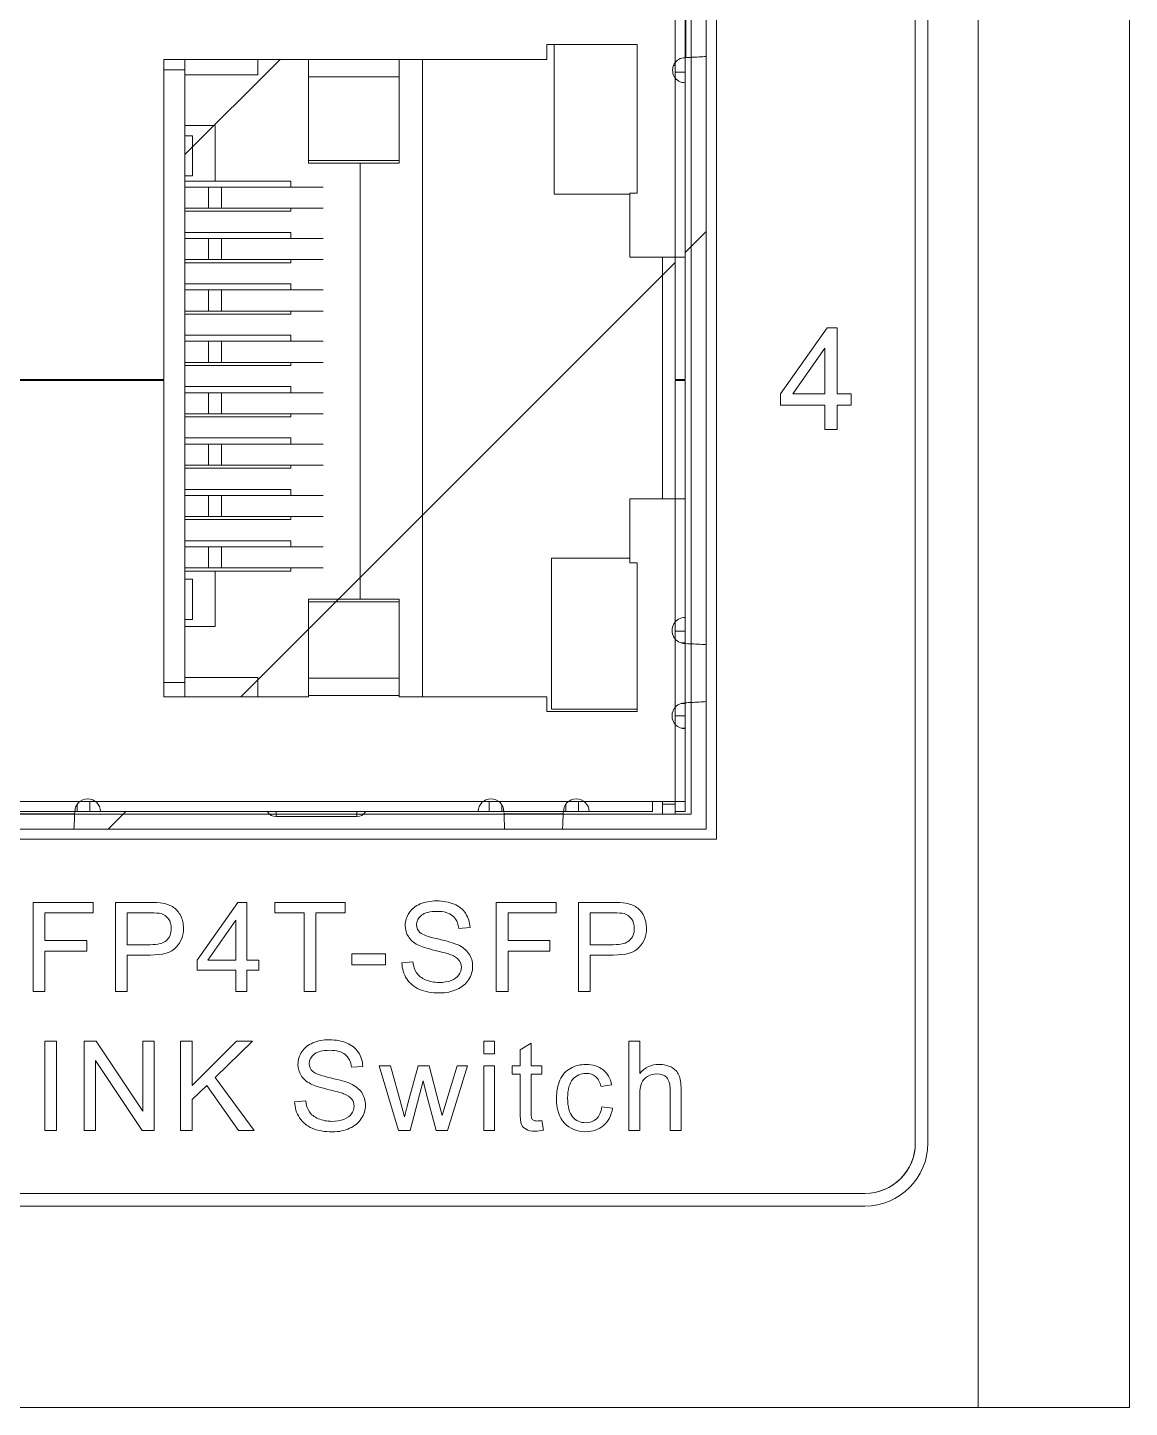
# Model space of a CAD drawing. Header units: millimetres. Extents: x 33157 to 59611, y -29750 to 1750.
# Drawn here: x 54298.38 to 54320.26, y -25.69 to 1.72 of the extents above; entities that cross this region are included whole.
import ezdxf

# ---------------------------------------------------------------- set-up
doc = ezdxf.new("R2010")
doc.units = ezdxf.units.MM
doc.layers.get('0').update_dxf_attribs({"lineweight": 18})

msp = doc.modelspace()

# ---------------------------------------------------------------- linework, layer by layer
at = {"linetype": 'Continuous'}
for p, q in [((54317.259, -25.686), (54317.259, 109.314)), ((54320.259, -25.686), (54320.259, 109.314)), ((54316.009, -20.436), (54316.009, 104.064)), ((54316.259, -20.436), (54316.259, 104.064)), ((54312.059, 17.901), (54312.059, -14.403)), ((54311.859, 17.701), (54311.859, -14.203)), ((54311.859, -14.203), (54311.859, 17.701)), ((54311.438, -5.271), (54311.438, 17.351)), ((54311.559, 17.401), (54311.559, -13.903)), ((54311.238, 1.02), (54311.238, 2.422)), ((54311.45, 1.121), (54311.45, 2.321)), ((54308.691, 1.384), (54310.488, 1.384)), ((54308.691, 1.088), (54308.691, 1.384)), ((54308.838, -1.591), (54308.838, 1.384)), ((54310.488, 1.384), (54310.488, -1.569)), ((54301.086, 1.088), (54308.691, 1.088)), ((54301.086, -5.271), (54301.086, 1.088)), ((54301.506, 0.883), (54301.086, 0.883)), ((54301.506, -11.571), (54301.506, 1.088)), ((54301.506, -0.801), (54303.396, 1.088)), ((54302.957, 1.088), (54302.957, 0.783)), ((54303.96, 1.088), (54303.96, -0.975)), ((54305.762, -0.975), (54305.762, 1.088)), ((54306.224, 1.088), (54306.224, -11.571)), ((54311.212, 0.968), (54311.238, 0.968)), ((54311.238, -5.271), (54311.238, 1.02)), ((54311.438, 0.832), (54311.238, 0.832)), ((54301.506, 0.783), (54302.957, 0.783)), ((54305.762, 0.742), (54303.96, 0.742)), ((54302.106, -0.228), (54301.506, -0.228)), ((54302.106, -1.328), (54302.106, -0.228)), ((54301.656, -0.428), (54301.506, -0.428)), ((54301.656, -1.228), (54301.656, -0.428)), ((54303.96, -0.921), (54305.762, -0.921)), ((54305.762, -0.975), (54303.96, -0.975)), ((54304.984, -0.975), (54304.984, -9.634)), ((54301.506, -1.228), (54301.656, -1.228)), ((54303.607, -1.328), (54301.506, -1.328)), ((54303.607, -1.449), (54303.607, -1.328)), ((54304.253, -1.449), (54301.506, -1.449)), ((54301.972, -1.449), (54301.972, -1.869)), ((54302.232, -1.869), (54302.232, -1.449)), ((54310.343, -1.591), (54308.838, -1.591)), ((54310.488, -1.569), (54310.343, -1.569)), ((54310.343, -1.569), (54310.343, -2.84)), ((54301.506, -1.869), (54304.253, -1.869)), ((54303.607, -1.929), (54303.607, -1.869)), ((54301.506, -1.929), (54303.607, -1.929)), ((54303.607, -2.349), (54301.506, -2.349)), ((54303.607, -2.469), (54303.607, -2.349)), ((54311.438, -2.748), (54311.859, -2.328)), ((54304.253, -2.469), (54301.506, -2.469)), ((54301.972, -2.469), (54301.972, -2.89)), ((54302.232, -2.89), (54302.232, -2.469)), ((54301.506, -2.89), (54304.253, -2.89)), ((54301.506, -2.95), (54303.607, -2.95)), ((54302.615, -11.571), (54311.238, -2.948)), ((54303.607, -2.95), (54303.607, -2.89)), ((54310.343, -2.84), (54311.438, -2.84)), ((54310.988, -2.84), (54310.988, -7.643)), ((54303.607, -3.37), (54301.506, -3.37)), ((54304.253, -3.49), (54301.506, -3.49)), ((54301.972, -3.49), (54301.972, -3.91)), ((54302.232, -3.91), (54302.232, -3.49)), ((54303.607, -3.49), (54303.607, -3.37)), ((54301.506, -3.91), (54304.253, -3.91)), ((54301.506, -3.97), (54303.607, -3.97)), ((54303.607, -3.97), (54303.607, -3.91)), ((54303.607, -4.391), (54301.506, -4.391)), ((54304.253, -4.511), (54301.506, -4.511)), ((54301.972, -4.511), (54301.972, -4.931)), ((54302.232, -4.931), (54302.232, -4.511)), ((54303.607, -4.511), (54303.607, -4.391)), ((54301.506, -4.931), (54304.253, -4.931)), ((54303.607, -4.991), (54303.607, -4.931)), ((54301.506, -4.991), (54303.607, -4.991)), ((54296.482, -5.271), (54301.086, -5.271)), ((54301.086, -5.291), (54296.482, -5.291)), ((54301.086, -11.571), (54301.086, -5.291)), ((54303.607, -5.411), (54301.506, -5.411)), ((54303.607, -5.532), (54303.607, -5.411)), ((54311.238, -5.271), (54311.438, -5.271)), ((54311.238, -5.291), (54311.438, -5.291)), ((54311.238, -13.853), (54311.238, -5.291)), ((54311.438, -10.498), (54311.438, -5.291)), ((54304.253, -5.532), (54301.506, -5.532)), ((54301.972, -5.532), (54301.972, -5.952)), ((54302.232, -5.952), (54302.232, -5.532)), ((54301.506, -5.952), (54304.253, -5.952)), ((54301.506, -6.012), (54303.607, -6.012)), ((54303.607, -6.012), (54303.607, -5.952)), ((54303.607, -6.432), (54301.506, -6.432)), ((54304.253, -6.552), (54301.506, -6.552)), ((54301.972, -6.552), (54301.972, -6.973)), ((54302.232, -6.973), (54302.232, -6.552)), ((54303.607, -6.552), (54303.607, -6.432)), ((54301.506, -6.973), (54304.253, -6.973)), ((54301.506, -7.033), (54303.607, -7.033)), ((54303.607, -7.033), (54303.607, -6.973)), ((54303.607, -7.453), (54301.506, -7.453)), ((54304.253, -7.573), (54301.506, -7.573)), ((54301.972, -7.573), (54301.972, -7.993)), ((54302.232, -7.993), (54302.232, -7.573)), ((54303.607, -7.573), (54303.607, -7.453)), ((54311.438, -7.643), (54310.343, -7.643)), ((54310.343, -7.643), (54310.343, -8.914)), ((54301.506, -7.993), (54304.253, -7.993)), ((54301.506, -8.054), (54303.607, -8.054)), ((54303.607, -8.054), (54303.607, -7.993)), ((54303.607, -8.474), (54301.506, -8.474)), ((54303.607, -8.594), (54303.607, -8.474)), ((54304.253, -8.594), (54301.506, -8.594)), ((54301.972, -8.594), (54301.972, -9.014)), ((54302.232, -9.014), (54302.232, -8.594)), ((54301.506, -9.014), (54304.253, -9.014)), ((54303.607, -9.074), (54303.607, -9.014)), ((54308.788, -8.819), (54310.343, -8.819)), ((54308.788, -11.819), (54308.788, -8.819)), ((54310.343, -8.914), (54310.488, -8.914)), ((54310.488, -8.914), (54310.488, -11.866)), ((54301.506, -9.074), (54303.607, -9.074)), ((54301.656, -9.234), (54301.506, -9.234)), ((54301.656, -10.035), (54301.656, -9.234)), ((54302.106, -10.175), (54302.106, -9.074)), ((54303.96, -9.634), (54305.762, -9.634)), ((54303.96, -9.634), (54303.96, -11.571)), ((54305.762, -9.687), (54303.96, -9.687)), ((54305.762, -11.571), (54305.762, -9.634)), ((54301.506, -10.035), (54301.656, -10.035)), ((54301.506, -10.175), (54302.106, -10.175)), ((54311.238, -10.268), (54311.438, -10.268)), ((54311.36, -10.503), (54311.438, -10.503)), ((54311.438, -13.853), (54311.438, -10.503)), ((54302.957, -11.186), (54301.506, -11.186)), ((54302.957, -11.571), (54302.957, -11.186)), ((54303.96, -11.201), (54305.762, -11.201)), ((54301.086, -11.286), (54301.506, -11.286)), ((54303.96, -11.571), (54301.086, -11.571)), ((54305.762, -11.547), (54303.96, -11.547)), ((54308.691, -11.571), (54305.762, -11.571)), ((54308.691, -11.866), (54308.691, -11.571)), ((54311.438, -11.703), (54311.36, -11.703)), ((54310.488, -11.866), (54308.691, -11.866)), ((54310.488, -11.819), (54308.788, -11.819)), ((54311.438, -11.953), (54311.238, -11.953)), ((54311.365, -12.198), (54311.438, -12.198)), ((54298.038, -13.653), (54299.42, -13.653)), ((54299.42, -13.653), (54299.731, -13.653)), ((54299.619, -13.653), (54299.619, -13.853)), ((54299.731, -13.653), (54307.427, -13.653)), ((54307.427, -13.653), (54307.738, -13.653)), ((54307.546, -13.853), (54307.546, -13.653)), ((54307.738, -13.653), (54309.12, -13.653)), ((54309.12, -13.653), (54309.431, -13.653)), ((54309.319, -13.653), (54309.319, -13.853)), ((54309.431, -13.653), (54311.438, -13.653)), ((54310.788, -13.853), (54310.788, -13.653)), ((54310.988, -13.903), (54310.988, -13.653)), ((54311.559, -13.903), (54286.009, -13.903)), ((54298.136, -13.853), (54307.829, -13.853)), ((54298.142, -13.896), (54299.317, -13.896)), ((54299.317, -13.903), (54303.193, -13.903)), ((54299.329, -13.794), (54299.329, -13.853)), ((54299.37, -13.853), (54299.37, -13.706)), ((54299.984, -14.203), (54300.334, -13.853)), ((54303.319, -13.853), (54303.319, -13.953)), ((54304.919, -13.953), (54303.319, -13.953)), ((54304.919, -13.953), (54304.919, -13.853)), ((54305.046, -13.903), (54307.842, -13.903)), ((54307.796, -13.718), (54307.796, -13.853)), ((54307.829, -13.853), (54307.829, -13.794)), ((54307.836, -13.853), (54307.829, -13.853)), ((54307.836, -13.853), (54310.788, -13.853)), ((54307.842, -13.896), (54309.017, -13.896)), ((54309.017, -13.903), (54311.238, -13.903)), ((54309.029, -13.794), (54309.029, -13.853)), ((54309.07, -13.853), (54309.07, -13.706)), ((54311.238, -13.703), (54310.988, -13.703)), ((54311.438, -13.853), (54311.238, -13.853)), ((54311.238, -13.903), (54311.238, -13.853)), ((54311.859, -14.203), (54285.709, -14.203)), ((54285.909, -14.203), (54311.859, -14.203)), ((54312.059, -14.403), (54285.709, -14.403)), ((54283.509, -21.436), (54315.009, -21.436)), ((54283.509, -21.686), (54315.009, -21.686)), ((54281.259, -25.686), (54317.259, -25.686)), ((54317.259, -25.686), (54320.259, -25.686))]:
    msp.add_line(p, q, dxfattribs=at)
msp.add_line((54316.009, 104.064), (54316.009, -20.436))
for centre, radius, start, end in [((54311.438, 0.872), 0.249, 89.9862, 269.9982), ((54311.438, -10.256), 0.259, 89.9995, 270), ((54311.438, -11.95), 0.259, 90, 270), ((54299.576, -13.853), 0.254, 359.9986, 179.9926), ((54307.583, -13.853), 0.254, 0.0074, 180.0005), ((54309.276, -13.853), 0.254, 359.9969, 179.9926), ((54291.067, -13.345), 17.958, 357.2512, 358.2425), ((54315.009, -20.436), 1.25, 270, 0), ((54315.009, -20.436), 1, 270, 0)]:
    msp.add_arc(centre, radius, start, end, dxfattribs=at)
for centre, major_axis, ratio, start_param, end_param in [((54299.326, -14.03), (-0.005, 0.178), 0.04928, 6.281922, 6.990182), ((54303.319, -13.747), (0, 0.206), 0.970143, 2.123563, 3.141593), ((54304.919, -13.747), (0, 0.206), 0.970143, 3.141593, 4.159435), ((54307.833, -14.03), (0.005, 0.178), 0.04928, 5.576189, 5.814614), ((54309.026, -14.03), (-0.005, 0.178), 0.04928, 6.281922, 6.990182)]:
    msp.add_ellipse(centre, major_axis=major_axis, ratio=ratio, start_param=start_param, end_param=end_param, dxfattribs=at)
for points, knots in [([(54285.708, 17.901), (54285.708, 17.901), (54312.058, 17.901), (54312.058, 17.901), (54312.058, 17.901), (54312.058, -14.403), (54312.058, -14.403), (54312.058, -14.403), (54285.708, -14.403), (54285.708, -14.403), (54285.708, -14.403), (54285.708, 17.901), (54285.708, 17.901)], [0, 0, 0, 0, 150230.11446, 150230.11446, 150230.11446, 300460.228919, 300460.228919, 300460.228919, 450690.343379, 450690.343379, 450690.343379, 600920.457838, 600920.457838, 600920.457838, 600920.457838]), ([(54314.211, -6.266), (54314.211, -6.266), (54314.211, -5.783), (54314.211, -5.783), (54314.211, -5.783), (54313.334, -5.783), (54313.334, -5.783), (54313.334, -5.783), (54313.334, -5.554), (54313.334, -5.554), (54313.334, -5.554), (54314.256, -4.245), (54314.256, -4.245), (54314.256, -4.245), (54314.46, -4.245), (54314.46, -4.245), (54314.46, -4.245), (54314.46, -5.554), (54314.46, -5.554), (54314.46, -5.554), (54314.733, -5.554), (54314.733, -5.554), (54314.733, -5.554), (54314.733, -5.783), (54314.733, -5.783), (54314.733, -5.783), (54314.46, -5.783), (54314.46, -5.783), (54314.46, -5.783), (54314.46, -6.266), (54314.46, -6.266), (54314.46, -6.266), (54314.211, -6.266), (54314.211, -6.266)], [0, 0, 0, 0, 138111.657553, 138111.657553, 138111.657553, 276223.315107, 276223.315107, 276223.315107, 414334.97266, 414334.97266, 414334.97266, 552446.630213, 552446.630213, 552446.630213, 690558.287767, 690558.287767, 690558.287767, 828669.94532, 828669.94532, 828669.94532, 966781.602873, 966781.602873, 966781.602873, 1104893.260427, 1104893.260427, 1104893.260427, 1243004.91798, 1243004.91798, 1243004.91798, 1381116.575533, 1381116.575533, 1381116.575533, 1519228.233087, 1519228.233087, 1519228.233087, 1519228.233087]), ([(54314.211, -5.554), (54314.211, -5.554), (54314.211, -4.645), (54314.211, -4.645), (54314.211, -4.645), (54313.578, -5.554), (54313.578, -5.554), (54313.578, -5.554), (54314.211, -5.554), (54314.211, -5.554)], [0, 0, 0, 0, 156733.973923, 156733.973923, 156733.973923, 313467.947847, 313467.947847, 313467.947847, 470201.92177, 470201.92177, 470201.92177, 470201.92177]), ([(54300.127, -17.424), (54300.127, -17.424), (54300.127, -15.656), (54300.127, -15.656), (54300.127, -15.656), (54300.795, -15.656), (54300.795, -15.656), (54300.912, -15.656), (54301.002, -15.662), (54301.064, -15.673), (54301.151, -15.687), (54301.223, -15.715), (54301.282, -15.755), (54301.341, -15.796), (54301.388, -15.853), (54301.424, -15.926), (54301.46, -15.999), (54301.478, -16.079), (54301.478, -16.167), (54301.478, -16.316), (54301.43, -16.443), (54301.334, -16.547), (54301.239, -16.651), (54301.065, -16.703), (54300.815, -16.703), (54300.815, -16.703), (54300.362, -16.703), (54300.362, -16.703), (54300.362, -16.703), (54300.362, -17.424), (54300.362, -17.424), (54300.362, -17.424), (54300.127, -17.424), (54300.127, -17.424)], [0, 0, 0, 0, 138091.275683, 138091.275683, 138091.275683, 276182.551366, 276182.551366, 276182.551366, 414273.827049, 414273.827049, 414273.827049, 552365.102732, 552365.102732, 552365.102732, 690456.378415, 690456.378415, 690456.378415, 828547.654098, 828547.654098, 828547.654098, 966638.929781, 966638.929781, 966638.929781, 1104730.205463, 1104730.205463, 1104730.205463, 1242821.481146, 1242821.481146, 1242821.481146, 1380912.756829, 1380912.756829, 1380912.756829, 1519004.032512, 1519004.032512, 1519004.032512, 1519004.032512]), ([(54302.519, -17.424), (54302.519, -17.424), (54302.519, -17.002), (54302.519, -17.002), (54302.519, -17.002), (54301.751, -17.002), (54301.751, -17.002), (54301.751, -17.002), (54301.751, -16.802), (54301.751, -16.802), (54301.751, -16.802), (54302.558, -15.656), (54302.558, -15.656), (54302.558, -15.656), (54302.736, -15.656), (54302.736, -15.656), (54302.736, -15.656), (54302.736, -16.802), (54302.736, -16.802), (54302.736, -16.802), (54302.976, -16.802), (54302.976, -16.802), (54302.976, -16.802), (54302.976, -17.002), (54302.976, -17.002), (54302.976, -17.002), (54302.736, -17.002), (54302.736, -17.002), (54302.736, -17.002), (54302.736, -17.424), (54302.736, -17.424), (54302.736, -17.424), (54302.519, -17.424), (54302.519, -17.424)], [0, 0, 0, 0, 138096.238485, 138096.238485, 138096.238485, 276192.476969, 276192.476969, 276192.476969, 414288.715454, 414288.715454, 414288.715454, 552384.953939, 552384.953939, 552384.953939, 690481.192423, 690481.192423, 690481.192423, 828577.430908, 828577.430908, 828577.430908, 966673.669393, 966673.669393, 966673.669393, 1104769.907877, 1104769.907877, 1104769.907877, 1242866.146362, 1242866.146362, 1242866.146362, 1380962.384847, 1380962.384847, 1380962.384847, 1519058.623331, 1519058.623331, 1519058.623331, 1519058.623331]), ([(54309.321, -17.424), (54309.321, -17.424), (54309.321, -15.656), (54309.321, -15.656), (54309.321, -15.656), (54309.988, -15.656), (54309.988, -15.656), (54310.106, -15.656), (54310.195, -15.662), (54310.257, -15.673), (54310.344, -15.687), (54310.417, -15.715), (54310.476, -15.755), (54310.535, -15.796), (54310.582, -15.853), (54310.618, -15.926), (54310.654, -15.999), (54310.671, -16.079), (54310.671, -16.167), (54310.671, -16.316), (54310.624, -16.443), (54310.528, -16.547), (54310.432, -16.651), (54310.259, -16.703), (54310.009, -16.703), (54310.009, -16.703), (54309.555, -16.703), (54309.555, -16.703), (54309.555, -16.703), (54309.555, -17.424), (54309.555, -17.424), (54309.555, -17.424), (54309.321, -17.424), (54309.321, -17.424)], [0, 0, 0, 0, 138114.653224, 138114.653224, 138114.653224, 276229.306448, 276229.306448, 276229.306448, 414343.959673, 414343.959673, 414343.959673, 552458.612897, 552458.612897, 552458.612897, 690573.266121, 690573.266121, 690573.266121, 828687.919345, 828687.919345, 828687.919345, 966802.572569, 966802.572569, 966802.572569, 1104917.225794, 1104917.225794, 1104917.225794, 1243031.879018, 1243031.879018, 1243031.879018, 1381146.532242, 1381146.532242, 1381146.532242, 1519261.185466, 1519261.185466, 1519261.185466, 1519261.185466]), ([(54298.494, -17.424), (54298.494, -17.424), (54298.494, -15.656), (54298.494, -15.656), (54298.494, -15.656), (54299.686, -15.656), (54299.686, -15.656), (54299.686, -15.656), (54299.686, -15.864), (54299.686, -15.864), (54299.686, -15.864), (54298.728, -15.864), (54298.728, -15.864), (54298.728, -15.864), (54298.728, -16.414), (54298.728, -16.414), (54298.728, -16.414), (54299.558, -16.414), (54299.558, -16.414), (54299.558, -16.414), (54299.558, -16.622), (54299.558, -16.622), (54299.558, -16.622), (54298.728, -16.622), (54298.728, -16.622), (54298.728, -16.622), (54298.728, -17.424), (54298.728, -17.424), (54298.728, -17.424), (54298.494, -17.424), (54298.494, -17.424)], [0, 0, 0, 0, 138784.713409, 138784.713409, 138784.713409, 277569.426817, 277569.426817, 277569.426817, 416354.140226, 416354.140226, 416354.140226, 555138.853634, 555138.853634, 555138.853634, 693923.567043, 693923.567043, 693923.567043, 832708.280451, 832708.280451, 832708.280451, 971492.99386, 971492.99386, 971492.99386, 1110277.707268, 1110277.707268, 1110277.707268, 1249062.420677, 1249062.420677, 1249062.420677, 1387847.134085, 1387847.134085, 1387847.134085, 1387847.134085]), ([(54300.362, -16.496), (54300.362, -16.496), (54300.818, -16.496), (54300.818, -16.496), (54300.97, -16.496), (54301.077, -16.468), (54301.141, -16.411), (54301.204, -16.355), (54301.236, -16.276), (54301.236, -16.173), (54301.236, -16.1), (54301.217, -16.036), (54301.18, -15.984), (54301.142, -15.931), (54301.093, -15.896), (54301.032, -15.879), (54300.993, -15.869), (54300.92, -15.864), (54300.814, -15.864), (54300.814, -15.864), (54300.362, -15.864), (54300.362, -15.864), (54300.362, -15.864), (54300.362, -16.496), (54300.362, -16.496)], [0, 0, 0, 0, 140713.052048, 140713.052048, 140713.052048, 281426.104095, 281426.104095, 281426.104095, 422139.156143, 422139.156143, 422139.156143, 562852.208191, 562852.208191, 562852.208191, 703565.260239, 703565.260239, 703565.260239, 844278.312286, 844278.312286, 844278.312286, 984991.364334, 984991.364334, 984991.364334, 1125704.416382, 1125704.416382, 1125704.416382, 1125704.416382]), ([(54303.871, -17.424), (54303.871, -17.424), (54303.871, -15.864), (54303.871, -15.864), (54303.871, -15.864), (54303.289, -15.864), (54303.289, -15.864), (54303.289, -15.864), (54303.289, -15.656), (54303.289, -15.656), (54303.289, -15.656), (54304.689, -15.656), (54304.689, -15.656), (54304.689, -15.656), (54304.689, -15.864), (54304.689, -15.864), (54304.689, -15.864), (54304.106, -15.864), (54304.106, -15.864), (54304.106, -15.864), (54304.106, -17.424), (54304.106, -17.424), (54304.106, -17.424), (54303.871, -17.424), (54303.871, -17.424)], [0, 0, 0, 0, 140718.295099, 140718.295099, 140718.295099, 281436.590199, 281436.590199, 281436.590199, 422154.885298, 422154.885298, 422154.885298, 562873.180398, 562873.180398, 562873.180398, 703591.475497, 703591.475497, 703591.475497, 844309.770597, 844309.770597, 844309.770597, 985028.065696, 985028.065696, 985028.065696, 1125746.360796, 1125746.360796, 1125746.360796, 1125746.360796]), ([(54305.814, -16.856), (54305.814, -16.856), (54306.034, -16.837), (54306.034, -16.837), (54306.044, -16.925), (54306.069, -16.998), (54306.107, -17.055), (54306.145, -17.112), (54306.204, -17.158), (54306.285, -17.194), (54306.365, -17.229), (54306.455, -17.246), (54306.556, -17.246), (54306.645, -17.246), (54306.724, -17.233), (54306.792, -17.207), (54306.86, -17.18), (54306.911, -17.143), (54306.944, -17.097), (54306.978, -17.05), (54306.995, -17), (54306.995, -16.945), (54306.995, -16.89), (54306.979, -16.842), (54306.946, -16.8), (54306.914, -16.759), (54306.861, -16.725), (54306.787, -16.696), (54306.74, -16.678), (54306.635, -16.649), (54306.472, -16.61), (54306.31, -16.571), (54306.196, -16.534), (54306.131, -16.5), (54306.047, -16.455), (54305.984, -16.4), (54305.943, -16.335), (54305.901, -16.269), (54305.881, -16.196), (54305.881, -16.115), (54305.881, -16.025), (54305.906, -15.941), (54305.957, -15.864), (54306.008, -15.786), (54306.081, -15.727), (54306.179, -15.687), (54306.276, -15.647), (54306.384, -15.627), (54306.503, -15.627), (54306.634, -15.627), (54306.75, -15.648), (54306.85, -15.69), (54306.95, -15.732), (54307.027, -15.794), (54307.081, -15.876), (54307.135, -15.958), (54307.163, -16.051), (54307.167, -16.155), (54307.167, -16.155), (54306.943, -16.172), (54306.943, -16.172), (54306.931, -16.061), (54306.89, -15.976), (54306.821, -15.92), (54306.751, -15.862), (54306.648, -15.834), (54306.512, -15.834), (54306.371, -15.834), (54306.267, -15.86), (54306.203, -15.912), (54306.138, -15.964), (54306.106, -16.026), (54306.106, -16.099), (54306.106, -16.163), (54306.129, -16.215), (54306.174, -16.256), (54306.22, -16.297), (54306.337, -16.339), (54306.527, -16.382), (54306.717, -16.425), (54306.848, -16.463), (54306.918, -16.495), (54307.021, -16.542), (54307.097, -16.602), (54307.146, -16.675), (54307.195, -16.747), (54307.219, -16.831), (54307.219, -16.925), (54307.219, -17.02), (54307.193, -17.108), (54307.139, -17.191), (54307.085, -17.274), (54307.008, -17.339), (54306.907, -17.385), (54306.806, -17.431), (54306.693, -17.454), (54306.567, -17.454), (54306.407, -17.454), (54306.273, -17.43), (54306.165, -17.384), (54306.057, -17.337), (54305.973, -17.267), (54305.911, -17.174), (54305.85, -17.08), (54305.818, -16.974), (54305.814, -16.856)], [0, 0, 0, 0, 133317.551361, 133317.551361, 133317.551361, 266635.102722, 266635.102722, 266635.102722, 399952.654084, 399952.654084, 399952.654084, 533270.205445, 533270.205445, 533270.205445, 666587.756806, 666587.756806, 666587.756806, 799905.308167, 799905.308167, 799905.308167, 933222.859528, 933222.859528, 933222.859528, 1066540.410889, 1066540.410889, 1066540.410889, 1199857.962251, 1199857.962251, 1199857.962251, 1333175.513612, 1333175.513612, 1333175.513612, 1466493.064973, 1466493.064973, 1466493.064973, 1599810.616334, 1599810.616334, 1599810.616334, 1733128.167695, 1733128.167695, 1733128.167695, 1866445.719056, 1866445.719056, 1866445.719056, 1999763.270418, 1999763.270418, 1999763.270418, 2133080.821779, 2133080.821779, 2133080.821779, 2266398.37314, 2266398.37314, 2266398.37314, 2399715.924501, 2399715.924501, 2399715.924501, 2533033.475862, 2533033.475862, 2533033.475862, 2666351.027223, 2666351.027223, 2666351.027223, 2799668.578585, 2799668.578585, 2799668.578585, 2932986.129946, 2932986.129946, 2932986.129946, 3066303.681307, 3066303.681307, 3066303.681307, 3199621.232668, 3199621.232668, 3199621.232668, 3332938.784029, 3332938.784029, 3332938.784029, 3466256.33539, 3466256.33539, 3466256.33539, 3599573.886752, 3599573.886752, 3599573.886752, 3732891.438113, 3732891.438113, 3732891.438113, 3866208.989474, 3866208.989474, 3866208.989474, 3999526.540835, 3999526.540835, 3999526.540835, 4132844.092196, 4132844.092196, 4132844.092196, 4266161.643558, 4266161.643558, 4266161.643558, 4399479.194919, 4399479.194919, 4399479.194919, 4532796.74628, 4532796.74628, 4532796.74628, 4666114.297641, 4666114.297641, 4666114.297641, 4666114.297641]), ([(54307.687, -17.424), (54307.687, -17.424), (54307.687, -15.656), (54307.687, -15.656), (54307.687, -15.656), (54308.88, -15.656), (54308.88, -15.656), (54308.88, -15.656), (54308.88, -15.864), (54308.88, -15.864), (54308.88, -15.864), (54307.922, -15.864), (54307.922, -15.864), (54307.922, -15.864), (54307.922, -16.414), (54307.922, -16.414), (54307.922, -16.414), (54308.752, -16.414), (54308.752, -16.414), (54308.752, -16.414), (54308.752, -16.622), (54308.752, -16.622), (54308.752, -16.622), (54307.922, -16.622), (54307.922, -16.622), (54307.922, -16.622), (54307.922, -17.424), (54307.922, -17.424), (54307.922, -17.424), (54307.687, -17.424), (54307.687, -17.424)], [0, 0, 0, 0, 138808.209148, 138808.209148, 138808.209148, 277616.418297, 277616.418297, 277616.418297, 416424.627445, 416424.627445, 416424.627445, 555232.836594, 555232.836594, 555232.836594, 694041.045742, 694041.045742, 694041.045742, 832849.254891, 832849.254891, 832849.254891, 971657.464039, 971657.464039, 971657.464039, 1110465.673187, 1110465.673187, 1110465.673187, 1249273.882336, 1249273.882336, 1249273.882336, 1388082.091484, 1388082.091484, 1388082.091484, 1388082.091484]), ([(54309.555, -16.496), (54309.555, -16.496), (54310.012, -16.496), (54310.012, -16.496), (54310.164, -16.496), (54310.271, -16.468), (54310.334, -16.411), (54310.398, -16.355), (54310.429, -16.276), (54310.429, -16.173), (54310.429, -16.1), (54310.411, -16.036), (54310.373, -15.984), (54310.336, -15.931), (54310.287, -15.896), (54310.226, -15.879), (54310.186, -15.869), (54310.113, -15.864), (54310.008, -15.864), (54310.008, -15.864), (54309.555, -15.864), (54309.555, -15.864), (54309.555, -15.864), (54309.555, -16.496), (54309.555, -16.496)], [0, 0, 0, 0, 140736.872834, 140736.872834, 140736.872834, 281473.745668, 281473.745668, 281473.745668, 422210.618502, 422210.618502, 422210.618502, 562947.491336, 562947.491336, 562947.491336, 703684.36417, 703684.36417, 703684.36417, 844421.237005, 844421.237005, 844421.237005, 985158.109839, 985158.109839, 985158.109839, 1125894.982673, 1125894.982673, 1125894.982673, 1125894.982673]), ([(54302.519, -16.802), (54302.519, -16.802), (54302.519, -16.006), (54302.519, -16.006), (54302.519, -16.006), (54301.964, -16.802), (54301.964, -16.802), (54301.964, -16.802), (54302.519, -16.802), (54302.519, -16.802)], [0, 0, 0, 0, 156714.989692, 156714.989692, 156714.989692, 313429.979384, 313429.979384, 313429.979384, 470144.969076, 470144.969076, 470144.969076, 470144.969076]), ([(54304.818, -16.893), (54304.818, -16.893), (54304.818, -16.676), (54304.818, -16.676), (54304.818, -16.676), (54305.489, -16.676), (54305.489, -16.676), (54305.489, -16.676), (54305.489, -16.893), (54305.489, -16.893), (54305.489, -16.893), (54304.818, -16.893), (54304.818, -16.893)], [0, 0, 0, 0, 150326.525956, 150326.525956, 150326.525956, 300653.051912, 300653.051912, 300653.051912, 450979.577867, 450979.577867, 450979.577867, 601306.103823, 601306.103823, 601306.103823, 601306.103823]), ([(54310.32, -20.183), (54310.32, -20.183), (54310.32, -18.415), (54310.32, -18.415), (54310.32, -18.415), (54310.537, -18.415), (54310.537, -18.415), (54310.537, -18.415), (54310.537, -19.051), (54310.537, -19.051), (54310.638, -18.933), (54310.765, -18.874), (54310.919, -18.874), (54311.013, -18.874), (54311.095, -18.893), (54311.165, -18.93), (54311.235, -18.968), (54311.284, -19.019), (54311.314, -19.085), (54311.345, -19.151), (54311.359, -19.247), (54311.359, -19.372), (54311.359, -19.372), (54311.359, -20.183), (54311.359, -20.183), (54311.359, -20.183), (54311.142, -20.183), (54311.142, -20.183), (54311.142, -20.183), (54311.142, -19.373), (54311.142, -19.373), (54311.142, -19.264), (54311.119, -19.185), (54311.072, -19.136), (54311.025, -19.087), (54310.959, -19.062), (54310.874, -19.062), (54310.81, -19.062), (54310.75, -19.078), (54310.693, -19.112), (54310.637, -19.145), (54310.597, -19.19), (54310.573, -19.247), (54310.549, -19.304), (54310.537, -19.383), (54310.537, -19.483), (54310.537, -19.483), (54310.537, -20.183), (54310.537, -20.183), (54310.537, -20.183), (54310.32, -20.183), (54310.32, -20.183)], [0, 0, 0, 0, 135654.756789, 135654.756789, 135654.756789, 271309.513577, 271309.513577, 271309.513577, 406964.270366, 406964.270366, 406964.270366, 542619.027155, 542619.027155, 542619.027155, 678273.783943, 678273.783943, 678273.783943, 813928.540732, 813928.540732, 813928.540732, 949583.297521, 949583.297521, 949583.297521, 1085238.054309, 1085238.054309, 1085238.054309, 1220892.811098, 1220892.811098, 1220892.811098, 1356547.567887, 1356547.567887, 1356547.567887, 1492202.324675, 1492202.324675, 1492202.324675, 1627857.081464, 1627857.081464, 1627857.081464, 1763511.838252, 1763511.838252, 1763511.838252, 1899166.595041, 1899166.595041, 1899166.595041, 2034821.35183, 2034821.35183, 2034821.35183, 2170476.108618, 2170476.108618, 2170476.108618, 2306130.865407, 2306130.865407, 2306130.865407, 2306130.865407]), ([(54298.724, -20.183), (54298.724, -20.183), (54298.724, -18.415), (54298.724, -18.415), (54298.724, -18.415), (54298.958, -18.415), (54298.958, -18.415), (54298.958, -18.415), (54298.958, -20.183), (54298.958, -20.183), (54298.958, -20.183), (54298.724, -20.183), (54298.724, -20.183)], [0, 0, 0, 0, 150310.386266, 150310.386266, 150310.386266, 300620.772532, 300620.772532, 300620.772532, 450931.158798, 450931.158798, 450931.158798, 601241.545065, 601241.545065, 601241.545065, 601241.545065]), ([(54299.505, -20.183), (54299.505, -20.183), (54299.505, -18.415), (54299.505, -18.415), (54299.505, -18.415), (54299.745, -18.415), (54299.745, -18.415), (54299.745, -18.415), (54300.673, -19.803), (54300.673, -19.803), (54300.673, -19.803), (54300.673, -18.415), (54300.673, -18.415), (54300.673, -18.415), (54300.898, -18.415), (54300.898, -18.415), (54300.898, -18.415), (54300.898, -20.183), (54300.898, -20.183), (54300.898, -20.183), (54300.657, -20.183), (54300.657, -20.183), (54300.657, -20.183), (54299.73, -18.795), (54299.73, -18.795), (54299.73, -18.795), (54299.73, -20.183), (54299.73, -20.183), (54299.73, -20.183), (54299.505, -20.183), (54299.505, -20.183)], [0, 0, 0, 0, 138790.839698, 138790.839698, 138790.839698, 277581.679397, 277581.679397, 277581.679397, 416372.519095, 416372.519095, 416372.519095, 555163.358793, 555163.358793, 555163.358793, 693954.198491, 693954.198491, 693954.198491, 832745.03819, 832745.03819, 832745.03819, 971535.877888, 971535.877888, 971535.877888, 1110326.717586, 1110326.717586, 1110326.717586, 1249117.557285, 1249117.557285, 1249117.557285, 1387908.396983, 1387908.396983, 1387908.396983, 1387908.396983]), ([(54301.418, -20.183), (54301.418, -20.183), (54301.418, -18.415), (54301.418, -18.415), (54301.418, -18.415), (54301.653, -18.415), (54301.653, -18.415), (54301.653, -18.415), (54301.653, -19.291), (54301.653, -19.291), (54301.653, -19.291), (54302.531, -18.415), (54302.531, -18.415), (54302.531, -18.415), (54302.848, -18.415), (54302.848, -18.415), (54302.848, -18.415), (54302.106, -19.132), (54302.106, -19.132), (54302.106, -19.132), (54302.88, -20.183), (54302.88, -20.183), (54302.88, -20.183), (54302.571, -20.183), (54302.571, -20.183), (54302.571, -20.183), (54301.942, -19.291), (54301.942, -19.291), (54301.942, -19.291), (54301.653, -19.571), (54301.653, -19.571), (54301.653, -19.571), (54301.653, -20.183), (54301.653, -20.183), (54301.653, -20.183), (54301.418, -20.183), (54301.418, -20.183)], [0, 0, 0, 0, 137515.308746, 137515.308746, 137515.308746, 275030.617491, 275030.617491, 275030.617491, 412545.926237, 412545.926237, 412545.926237, 550061.234983, 550061.234983, 550061.234983, 687576.543728, 687576.543728, 687576.543728, 825091.852474, 825091.852474, 825091.852474, 962607.16122, 962607.16122, 962607.16122, 1100122.469965, 1100122.469965, 1100122.469965, 1237637.778711, 1237637.778711, 1237637.778711, 1375153.087457, 1375153.087457, 1375153.087457, 1512668.396202, 1512668.396202, 1512668.396202, 1650183.704948, 1650183.704948, 1650183.704948, 1650183.704948]), ([(54303.685, -19.615), (54303.685, -19.615), (54303.904, -19.595), (54303.904, -19.595), (54303.915, -19.684), (54303.939, -19.757), (54303.977, -19.814), (54304.015, -19.871), (54304.075, -19.917), (54304.155, -19.952), (54304.235, -19.987), (54304.326, -20.005), (54304.426, -20.005), (54304.515, -20.005), (54304.594, -19.992), (54304.662, -19.965), (54304.731, -19.938), (54304.781, -19.902), (54304.815, -19.855), (54304.848, -19.809), (54304.865, -19.758), (54304.865, -19.704), (54304.865, -19.649), (54304.849, -19.601), (54304.817, -19.559), (54304.785, -19.518), (54304.732, -19.483), (54304.657, -19.455), (54304.61, -19.437), (54304.505, -19.408), (54304.343, -19.369), (54304.18, -19.33), (54304.066, -19.293), (54304.001, -19.259), (54303.917, -19.214), (54303.855, -19.159), (54303.813, -19.094), (54303.772, -19.028), (54303.751, -18.954), (54303.751, -18.873), (54303.751, -18.784), (54303.777, -18.7), (54303.827, -18.623), (54303.878, -18.545), (54303.952, -18.486), (54304.049, -18.446), (54304.146, -18.405), (54304.255, -18.385), (54304.374, -18.385), (54304.504, -18.385), (54304.62, -18.406), (54304.72, -18.449), (54304.82, -18.491), (54304.897, -18.553), (54304.951, -18.635), (54305.005, -18.717), (54305.034, -18.81), (54305.038, -18.914), (54305.038, -18.914), (54304.813, -18.931), (54304.813, -18.931), (54304.801, -18.819), (54304.76, -18.735), (54304.691, -18.678), (54304.621, -18.621), (54304.518, -18.593), (54304.383, -18.593), (54304.241, -18.593), (54304.138, -18.619), (54304.073, -18.67), (54304.008, -18.722), (54303.976, -18.785), (54303.976, -18.858), (54303.976, -18.921), (54303.999, -18.974), (54304.045, -19.015), (54304.09, -19.056), (54304.207, -19.098), (54304.397, -19.141), (54304.588, -19.184), (54304.718, -19.222), (54304.789, -19.254), (54304.891, -19.301), (54304.967, -19.361), (54305.016, -19.433), (54305.065, -19.506), (54305.09, -19.589), (54305.09, -19.684), (54305.09, -19.778), (54305.063, -19.866), (54305.009, -19.95), (54304.955, -20.033), (54304.878, -20.097), (54304.777, -20.143), (54304.676, -20.19), (54304.563, -20.213), (54304.437, -20.213), (54304.277, -20.213), (54304.143, -20.189), (54304.036, -20.143), (54303.927, -20.096), (54303.843, -20.026), (54303.782, -19.932), (54303.72, -19.839), (54303.688, -19.733), (54303.685, -19.615)], [0, 0, 0, 0, 133315.671747, 133315.671747, 133315.671747, 266631.343494, 266631.343494, 266631.343494, 399947.015241, 399947.015241, 399947.015241, 533262.686988, 533262.686988, 533262.686988, 666578.358735, 666578.358735, 666578.358735, 799894.030482, 799894.030482, 799894.030482, 933209.702229, 933209.702229, 933209.702229, 1066525.373976, 1066525.373976, 1066525.373976, 1199841.045723, 1199841.045723, 1199841.045723, 1333156.71747, 1333156.71747, 1333156.71747, 1466472.389217, 1466472.389217, 1466472.389217, 1599788.060964, 1599788.060964, 1599788.060964, 1733103.732711, 1733103.732711, 1733103.732711, 1866419.404458, 1866419.404458, 1866419.404458, 1999735.076205, 1999735.076205, 1999735.076205, 2133050.747952, 2133050.747952, 2133050.747952, 2266366.419699, 2266366.419699, 2266366.419699, 2399682.091446, 2399682.091446, 2399682.091446, 2532997.763193, 2532997.763193, 2532997.763193, 2666313.43494, 2666313.43494, 2666313.43494, 2799629.106687, 2799629.106687, 2799629.106687, 2932944.778434, 2932944.778434, 2932944.778434, 3066260.450181, 3066260.450181, 3066260.450181, 3199576.121928, 3199576.121928, 3199576.121928, 3332891.793675, 3332891.793675, 3332891.793675, 3466207.465422, 3466207.465422, 3466207.465422, 3599523.137169, 3599523.137169, 3599523.137169, 3732838.808916, 3732838.808916, 3732838.808916, 3866154.480663, 3866154.480663, 3866154.480663, 3999470.15241, 3999470.15241, 3999470.15241, 4132785.824157, 4132785.824157, 4132785.824157, 4266101.495904, 4266101.495904, 4266101.495904, 4399417.167651, 4399417.167651, 4399417.167651, 4532732.839398, 4532732.839398, 4532732.839398, 4666048.511145, 4666048.511145, 4666048.511145, 4666048.511145]), ([(54307.439, -18.662), (54307.439, -18.662), (54307.439, -18.415), (54307.439, -18.415), (54307.439, -18.415), (54307.656, -18.415), (54307.656, -18.415), (54307.656, -18.415), (54307.656, -18.662), (54307.656, -18.662), (54307.656, -18.662), (54307.439, -18.662), (54307.439, -18.662)], [0, 0, 0, 0, 150335.791263, 150335.791263, 150335.791263, 300671.582526, 300671.582526, 300671.582526, 451007.373789, 451007.373789, 451007.373789, 601343.165053, 601343.165053, 601343.165053, 601343.165053]), ([(54308.596, -19.989), (54308.596, -19.989), (54308.626, -20.181), (54308.626, -20.181), (54308.565, -20.194), (54308.51, -20.2), (54308.462, -20.2), (54308.384, -20.2), (54308.323, -20.188), (54308.279, -20.163), (54308.236, -20.138), (54308.206, -20.105), (54308.188, -20.064), (54308.17, -20.024), (54308.162, -19.938), (54308.162, -19.808), (54308.162, -19.808), (54308.162, -19.069), (54308.162, -19.069), (54308.162, -19.069), (54308.001, -19.069), (54308.001, -19.069), (54308.001, -19.069), (54308.001, -18.901), (54308.001, -18.901), (54308.001, -18.901), (54308.162, -18.901), (54308.162, -18.901), (54308.162, -18.901), (54308.162, -18.584), (54308.162, -18.584), (54308.162, -18.584), (54308.379, -18.454), (54308.379, -18.454), (54308.379, -18.454), (54308.379, -18.901), (54308.379, -18.901), (54308.379, -18.901), (54308.596, -18.901), (54308.596, -18.901), (54308.596, -18.901), (54308.596, -19.069), (54308.596, -19.069), (54308.596, -19.069), (54308.379, -19.069), (54308.379, -19.069), (54308.379, -19.069), (54308.379, -19.82), (54308.379, -19.82), (54308.379, -19.882), (54308.383, -19.922), (54308.39, -19.94), (54308.398, -19.957), (54308.41, -19.971), (54308.427, -19.982), (54308.445, -19.992), (54308.469, -19.998), (54308.502, -19.998), (54308.525, -19.998), (54308.557, -19.995), (54308.596, -19.989)], [0, 0, 0, 0, 134973.745876, 134973.745876, 134973.745876, 269947.491751, 269947.491751, 269947.491751, 404921.237627, 404921.237627, 404921.237627, 539894.983503, 539894.983503, 539894.983503, 674868.729378, 674868.729378, 674868.729378, 809842.475254, 809842.475254, 809842.475254, 944816.22113, 944816.22113, 944816.22113, 1079789.967005, 1079789.967005, 1079789.967005, 1214763.712881, 1214763.712881, 1214763.712881, 1349737.458757, 1349737.458757, 1349737.458757, 1484711.204633, 1484711.204633, 1484711.204633, 1619684.950508, 1619684.950508, 1619684.950508, 1754658.696384, 1754658.696384, 1754658.696384, 1889632.44226, 1889632.44226, 1889632.44226, 2024606.188135, 2024606.188135, 2024606.188135, 2159579.934011, 2159579.934011, 2159579.934011, 2294553.679887, 2294553.679887, 2294553.679887, 2429527.425762, 2429527.425762, 2429527.425762, 2564501.171638, 2564501.171638, 2564501.171638, 2699474.917514, 2699474.917514, 2699474.917514, 2699474.917514]), ([(54305.749, -20.183), (54305.749, -20.183), (54305.361, -18.901), (54305.361, -18.901), (54305.361, -18.901), (54305.589, -18.901), (54305.589, -18.901), (54305.589, -18.901), (54305.793, -19.641), (54305.793, -19.641), (54305.793, -19.641), (54305.866, -19.916), (54305.866, -19.916), (54305.868, -19.903), (54305.891, -19.815), (54305.932, -19.652), (54305.932, -19.652), (54306.135, -18.901), (54306.135, -18.901), (54306.135, -18.901), (54306.357, -18.901), (54306.357, -18.901), (54306.357, -18.901), (54306.55, -19.645), (54306.55, -19.645), (54306.55, -19.645), (54306.613, -19.89), (54306.613, -19.89), (54306.613, -19.89), (54306.687, -19.642), (54306.687, -19.642), (54306.687, -19.642), (54306.909, -18.901), (54306.909, -18.901), (54306.909, -18.901), (54307.12, -18.901), (54307.12, -18.901), (54307.12, -18.901), (54306.718, -20.183), (54306.718, -20.183), (54306.718, -20.183), (54306.493, -20.183), (54306.493, -20.183), (54306.493, -20.183), (54306.29, -19.416), (54306.29, -19.416), (54306.29, -19.416), (54306.238, -19.197), (54306.238, -19.197), (54306.238, -19.197), (54305.979, -20.183), (54305.979, -20.183), (54305.979, -20.183), (54305.749, -20.183), (54305.749, -20.183)], [0, 0, 0, 0, 135392.991873, 135392.991873, 135392.991873, 270785.983745, 270785.983745, 270785.983745, 406178.975618, 406178.975618, 406178.975618, 541571.967491, 541571.967491, 541571.967491, 676964.959364, 676964.959364, 676964.959364, 812357.951236, 812357.951236, 812357.951236, 947750.943109, 947750.943109, 947750.943109, 1083143.934982, 1083143.934982, 1083143.934982, 1218536.926854, 1218536.926854, 1218536.926854, 1353929.918727, 1353929.918727, 1353929.918727, 1489322.9106, 1489322.9106, 1489322.9106, 1624715.902472, 1624715.902472, 1624715.902472, 1760108.894345, 1760108.894345, 1760108.894345, 1895501.886218, 1895501.886218, 1895501.886218, 2030894.878091, 2030894.878091, 2030894.878091, 2166287.869963, 2166287.869963, 2166287.869963, 2301680.861836, 2301680.861836, 2301680.861836, 2437073.853709, 2437073.853709, 2437073.853709, 2437073.853709]), ([(54307.439, -20.183), (54307.439, -20.183), (54307.439, -18.901), (54307.439, -18.901), (54307.439, -18.901), (54307.656, -18.901), (54307.656, -18.901), (54307.656, -18.901), (54307.656, -20.183), (54307.656, -20.183), (54307.656, -20.183), (54307.439, -20.183), (54307.439, -20.183)], [0, 0, 0, 0, 150335.582185, 150335.582185, 150335.582185, 300671.164369, 300671.164369, 300671.164369, 451006.746554, 451006.746554, 451006.746554, 601342.328738, 601342.328738, 601342.328738, 601342.328738]), ([(54309.785, -19.714), (54309.785, -19.714), (54309.997, -19.743), (54309.997, -19.743), (54309.974, -19.89), (54309.915, -20.004), (54309.819, -20.086), (54309.723, -20.169), (54309.605, -20.21), (54309.465, -20.21), (54309.29, -20.21), (54309.149, -20.153), (54309.043, -20.038), (54308.937, -19.924), (54308.884, -19.76), (54308.884, -19.547), (54308.884, -19.409), (54308.907, -19.288), (54308.952, -19.184), (54308.998, -19.081), (54309.068, -19.003), (54309.161, -18.952), (54309.255, -18.9), (54309.357, -18.874), (54309.467, -18.874), (54309.606, -18.874), (54309.72, -18.909), (54309.808, -18.98), (54309.896, -19.05), (54309.953, -19.15), (54309.978, -19.279), (54309.978, -19.279), (54309.768, -19.311), (54309.768, -19.311), (54309.748, -19.225), (54309.712, -19.161), (54309.661, -19.117), (54309.61, -19.074), (54309.548, -19.052), (54309.475, -19.052), (54309.366, -19.052), (54309.277, -19.091), (54309.208, -19.169), (54309.14, -19.248), (54309.106, -19.371), (54309.106, -19.541), (54309.106, -19.713), (54309.139, -19.838), (54309.205, -19.915), (54309.271, -19.993), (54309.357, -20.032), (54309.463, -20.032), (54309.548, -20.032), (54309.62, -20.006), (54309.676, -19.954), (54309.734, -19.902), (54309.77, -19.822), (54309.785, -19.714)], [0, 0, 0, 0, 135177.422378, 135177.422378, 135177.422378, 270354.844757, 270354.844757, 270354.844757, 405532.267135, 405532.267135, 405532.267135, 540709.689513, 540709.689513, 540709.689513, 675887.111892, 675887.111892, 675887.111892, 811064.53427, 811064.53427, 811064.53427, 946241.956649, 946241.956649, 946241.956649, 1081419.379027, 1081419.379027, 1081419.379027, 1216596.801405, 1216596.801405, 1216596.801405, 1351774.223784, 1351774.223784, 1351774.223784, 1486951.646162, 1486951.646162, 1486951.646162, 1622129.06854, 1622129.06854, 1622129.06854, 1757306.490919, 1757306.490919, 1757306.490919, 1892483.913297, 1892483.913297, 1892483.913297, 2027661.335675, 2027661.335675, 2027661.335675, 2162838.758054, 2162838.758054, 2162838.758054, 2298016.180432, 2298016.180432, 2298016.180432, 2433193.60281, 2433193.60281, 2433193.60281, 2568371.025189, 2568371.025189, 2568371.025189, 2568371.025189])]:
    msp.add_open_spline(points, degree=3, knots=knots)
for points, knots in [([(54311.45, 1.124), (54311.488, 1.126), (54311.626, 1.132), (54311.764, 1.139), (54311.863, 1.147)], [0, 0, 0, 0, 93426.245948, 339044.021457, 339044.021457, 339044.021457, 339044.021457]), ([(54311.863, -10.537), (54311.831, -10.535), (54311.691, -10.526), (54311.552, -10.52), (54311.443, -10.516)], [0, 0, 0, 0, 76220.762231, 339081.047339, 339081.047339, 339081.047339, 339081.047339]), ([(54311.443, -11.69), (54311.481, -11.689), (54311.621, -11.683), (54311.761, -11.675), (54311.863, -11.669)], [0, 0, 0, 0, 92873.492884, 339083.989362, 339083.989362, 339083.989362, 339083.989362]), ([(54299.317, -13.896), (54299.316, -13.923), (54299.312, -14.026), (54299.308, -14.13), (54299.304, -14.206)], [0, 0, 0, 0, 89682.005441, 339014.4768, 339014.4768, 339014.4768, 339014.4768]), ([(54307.842, -13.896), (54307.843, -13.923), (54307.846, -14.026), (54307.85, -14.13), (54307.854, -14.206)], [0, 0, 0, 0, 89695.916761, 339067.750136, 339067.750136, 339067.750136, 339067.750136])]:
    msp.add_open_spline(points, degree=3, knots=knots, dxfattribs=at)
for points in [[(54315.716, -21.143), (54315.904, -20.955), (54316.009, -20.701), (54316.009, -20.436)], [(54315.009, -21.436), (54315.274, -21.436), (54315.529, -21.33), (54315.716, -21.143)], [(54283.509, -21.436), (54283.509, -21.436), (54315.009, -21.436), (54315.009, -21.436)]]:
    msp.add_open_spline(points, degree=3)

doc.saveas('drawing.dxf')
